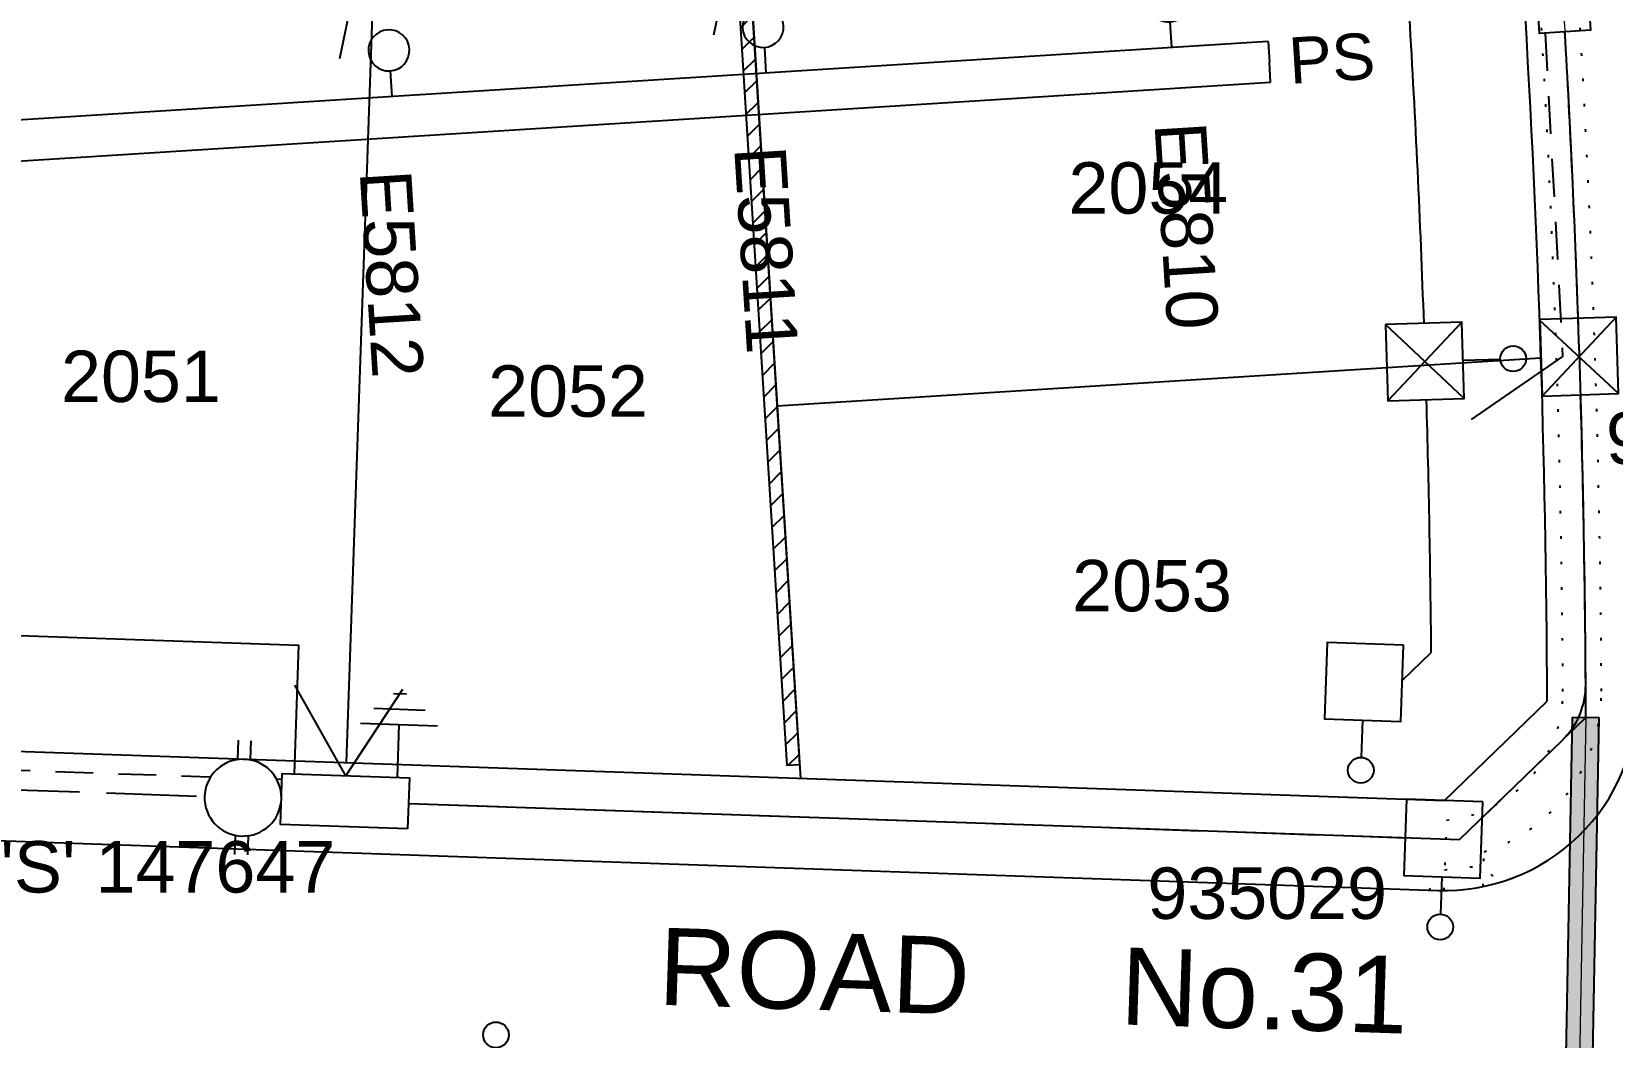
# Model space of a CAD drawing. Header units: metres. Extents: x 305482 to 305978, y 6275861 to 6276842.
# Drawn here: x 305680 to 305741.5, y 6276388.3 to 6276427.4 of the extents above; entities that cross this region are included whole.
import ezdxf
from ezdxf.enums import TextEntityAlignment as Align

# ---------------------------------------------------------------- set-up
doc = ezdxf.new("R2010")
doc.units = ezdxf.units.M
doc.header["$LTSCALE"] = 0.7
for name, pattern in [('A', [0]), ('Cable Exist OH', [1, 1, 0]), ('Cable Exist UG', [8.2, 4, -1.2, 1.8, -1.2]), ('CENTERX2', [4, 2.5, -0.5, 0.5, -0.5]), ('Dash', [5, 3, -2]), ('DOT', [6.35, 0, -6.35]), ('IE Trench LV', [6.5, 5, -1.5])]:
    doc.linetypes.add(name, pattern=pattern)
doc.layers.get('0').update_dxf_attribs({"color": 6})
for name, color, linetype in [('_User Miscellaneous11', 7, 'Continuous'), ('_User Miscellaneous3', 11, 'Continuous'), ('_User Miscellaneous4', 7, 'Continuous'), ('_User Miscellaneous7', 150, 'Continuous'), ('_User Miscellaneous8', 7, 'Continuous'), ('_User Miscellaneous9', 8, 'Continuous'), ('Cadastre Developer_SP_NEW', 4, 'Continuous'), ('Cadastre Roads_SP_NEW', 8, 'Continuous'), ('Duct_SP_NEW', 2, 'Continuous'), ('Equip_HV_NEW', 1, 'Continuous'), ('Equip_LV_NEW', 5, 'Continuous'), ('Mains_HV_NEW_V17', 2, 'Continuous'), ('Mains_LV_NEW_R6', 2, 'Continuous'), ('Mains_LV_NEW_T84', 2, 'Continuous'), ('Services_SP_NEW_UG', 2, 'Continuous'), ('SupportsUG_SP_LV_NEW', 2, 'Continuous'), ('SupportsUG_SP_LV_SL_NEW', 2, 'Continuous'), ('Trench_SP_NEW', 2, 'Continuous')]:
    doc.layers.add(name, color=color, linetype=linetype)
doc.layers.add('_User Miscellaneous5', color=7, linetype='Continuous', lineweight=35)
doc.layers.add('_User Notes', color=7, linetype='Continuous', plot=False)
doc.styles.add('ARIAL', font='arial.ttf', dxfattribs={"height": 2})
doc.styles.add('ARIAL 3.0', font='arial.ttf', dxfattribs={"height": 3})
doc.styles.add('IESYMBOL1', font='isocp.shx')
doc.styles.add('POLE_LABEL', font='arial.ttf')
doc.styles.add('SL_LABEL', font='arial.ttf')
doc.styles.get("Standard").update_dxf_attribs({"font": 'arial.ttf'})
doc.styles.add('style1', font='iso3098b.shx')
doc.styles.add('SWG_LABEL', font='arial.ttf')
doc.styles.add('SWITCH_LABEL', font='arial.ttf', dxfattribs={"height": 2.5})
doc.linetypes.add('Cable New UG', pattern='A,8,-1,["x",style1,S=3.5,R=0,X=0.35,Y=-1],-3.5', length=12.5)
doc.linetypes.add('Cable Z', pattern='A,8,-1,["Z",Standard,S=2.5,R=0,X=0.35,Y=-1.25],-3.5', length=12.5)
doc.linetypes.add('IE Trench HV', pattern='A,8,-2,["/",style1,S=2.5,R=0,X=0.1,Y=-1],-4.5', length=14.5)

# ---------------------------------------------------------------- blocks, each defined once
blk = doc.blocks.new('*U52')
at = {"lineweight": -3}
blk.add_lwpolyline([(-2.475, 2.49), (2.475, 2.49), (2.475, 0.51), (-2.475, 0.51)], close=True, dxfattribs=at)
for tag, flags, p in [('STREET_CODE', 9, (1.5, 3.5)), ('OWNED_BY', 9, (1.5, 3.3)), ('OPERATED_BY', 9, (1.5, 3.1)), ('STATE', 9, (1.5, 2.7)), ('SUPPORT_TYPE', 9, (1.5, 2.5)), ('MAINTAINED_BY', 9, (1.5, 2.9)), ('USAGE', 9, (1.5, 2.3)), ('LEGEND', 9, (1.5, 2.1)), ('PARENT', 9, (1.5, 1.9)), ('SUBURB', 9, (1.5, 1.7)), ('STREETNAME', 9, (1.5, 1.5)), ('LOCATION', 9, (1.5, 1.3)), ('Z', 1, (1.5, 0.9)), ('NOTES', 9, (1.5, 1.1))]:
    blk.add_attdef(tag, text='', height=0.2, dxfattribs=dict(flags=flags)).set_placement(p, align=Align.MIDDLE_LEFT)
at = {"layer": '_User Miscellaneous4', "style": 'ARIAL', "flags": 8}
blk.add_attdef('ASSET_NUM', text='', height=2, dxfattribs=at).set_placement((2, 5.5), align=Align.MIDDLE_LEFT)
blk = doc.blocks.new('*U47')
at = {"layer": 'Services_SP_NEW_UG', "color": 2, "flags": 128}
blk.add_lwpolyline([(-15.075, -0.643), (-17.295, 3.057)], dxfattribs=at)
at = {"layer": 'Services_SP_NEW_UG', "color": 2, "linetype": 'Dash', "ltscale": 0.7, "flags": 128}
blk.add_lwpolyline([(-2.478, -0.732), (-15.075, -0.643)], dxfattribs=at)
blk = doc.blocks.new('A$C1B2C29DD')
at = {"layer": 'Services_SP_NEW_UG', "color": 2, "flags": 128}
for points in [[(0, 0), (-2.1, 3.444)], [(0, 0), (2.1, 3.444)]]:
    blk.add_lwpolyline(points, dxfattribs=at)
blk = doc.blocks.new('*U49')
at = {"layer": 'Services_SP_NEW_UG', "color": 2, "flags": 128}
blk.add_lwpolyline([(-17, -0.75), (-19.247, 2.934)], dxfattribs=at)
at = {"layer": 'Services_SP_NEW_UG', "color": 2, "linetype": 'Dash', "ltscale": 0.7, "flags": 128}
blk.add_lwpolyline([(-2.473, -0.75), (-17, -0.75)], dxfattribs=at)
blk = doc.blocks.new('*U242')
at = {"layer": '_User Miscellaneous7', "lineweight": -3}
for points in [[(0, -3.03), (0, -1.58)], [(-1.485, -3.03), (1.485, -6)], [(1.485, -3.03), (-1.485, -6)]]:
    blk.add_lwpolyline(points, dxfattribs=at)
blk.add_lwpolyline([(-1.485, -6), (1.485, -6), (1.485, -3.03), (-1.485, -3.03)], close=True, dxfattribs=at)
blk.add_circle((0, -1.08), 0.5, dxfattribs=at)
at = {"layer": '_User Miscellaneous8', "color": 2, "lineweight": -3}
blk.add_lwpolyline([(-1.485, 0), (1.485, 0), (1.485, 2.97), (-1.485, 2.97)], close=True, dxfattribs=at)
at = {"layer": '_User Miscellaneous9', "color": 2, "lineweight": -3}
for points in [[(-1.485, 2.97), (1.485, 0)], [(1.485, 2.97), (-1.485, -0.015)]]:
    blk.add_lwpolyline(points, dxfattribs=at)
at = {"style": 'POLE_LABEL', "flags": 9}
blk.add_attdef('STRUCTURE_PLANT_NUMBER', text='', height=0.2, dxfattribs=at).set_placement((1.641, 1.727), align=Align.MIDDLE_LEFT)
for tag, flags, p in [('STREET_CODE', 9, (1.641, 1.485)), ('COLUMN_TYPE', 9, (1.641, 1.285)), ('OWNED_BY', 9, (1.641, 1.085)), ('OPERATED_BY', 9, (1.641, 0.885)), ('MAINTAINED_BY', 9, (1.641, 0.685)), ('STATE', 9, (1.641, 0.485)), ('USAGE', 9, (1.641, 0.285)), ('LEGEND', 9, (1.641, 0.085)), ('SUBURB', 9, (1.641, -0.315)), ('STREETNAME', 9, (1.641, -0.515)), ('PARENT', 9, (1.641, -0.115)), ('LOCATION', 9, (1.641, -0.715)), ('Z', 1, (1.641, -1.315)), ('NOTES', 9, (1.641, -0.915)), ('LABEL_ALIGNMENT', 9, (1.641, -1.115))]:
    blk.add_attdef(tag, text='', height=0.2, dxfattribs=dict(flags=flags)).set_placement(p, align=Align.MIDDLE_LEFT)
at = {"layer": '_User Miscellaneous5', "style": 'ARIAL', "flags": 8}
blk.add_attdef('ASSET_NUM', text='', height=2, dxfattribs=at).set_placement((2, 3.485), align=Align.MIDDLE_LEFT)
blk = doc.blocks.new('*U230')
at = {"layer": '_User Miscellaneous7', "lineweight": -3}
blk.add_lwpolyline([(3.296, -3.015), (3.296, -1.565)], dxfattribs=at)
blk.add_lwpolyline([(1.811, -5.985), (4.781, -5.985), (4.781, -3.015), (1.811, -3.015)], close=True, dxfattribs=at)
blk.add_circle((3.296, -1.065), 0.5, dxfattribs=at)
at = {"layer": '_User Miscellaneous8', "color": 2, "lineweight": -3}
blk.add_lwpolyline([(-1.485, 0), (1.485, 0), (1.485, 2.97), (-1.485, 2.97)], close=True, dxfattribs=at)
at = {"style": 'POLE_LABEL', "flags": 9}
blk.add_attdef('STRUCTURE_PLANT_NUMBER', text='', height=0.2, dxfattribs=at).set_placement((1.641, 1.727), align=Align.MIDDLE_LEFT)
for tag, flags, p in [('STREET_CODE', 9, (1.641, 1.485)), ('COLUMN_TYPE', 9, (1.641, 1.285)), ('OWNED_BY', 9, (1.641, 1.085)), ('OPERATED_BY', 9, (1.641, 0.885)), ('MAINTAINED_BY', 9, (1.641, 0.685)), ('STATE', 9, (1.641, 0.485)), ('USAGE', 9, (1.641, 0.285)), ('LEGEND', 9, (1.641, 0.085)), ('SUBURB', 9, (1.641, -0.315)), ('STREETNAME', 9, (1.641, -0.515)), ('PARENT', 9, (1.641, -0.115)), ('LOCATION', 9, (1.641, -0.715)), ('Z', 1, (1.641, -1.315)), ('NOTES', 9, (1.641, -0.915)), ('LABEL_ALIGNMENT', 9, (1.641, -1.115))]:
    blk.add_attdef(tag, text='', height=0.2, dxfattribs=dict(flags=flags)).set_placement(p, align=Align.MIDDLE_LEFT)
at = {"layer": '_User Miscellaneous5', "style": 'ARIAL', "flags": 8}
blk.add_attdef('ASSET_NUM', text='', height=2, dxfattribs=at).set_placement((2, 3.485), align=Align.MIDDLE_LEFT)
blk = doc.blocks.new('*U107')
at = {"layer": '_User Miscellaneous8', "color": 2}
blk.add_line((0, 0), (0, 1.45), dxfattribs=at)
blk.add_circle((0, 1.95), 0.5, dxfattribs=at)
for tag, p, flags in [('Z', (0, 0), 1), ('OPERATED_BY', (0, -9.607), 9)]:
    blk.add_attdef(tag, p, '', height=0.2, dxfattribs=dict(flags=flags))
at = {"style": 'SL_LABEL', "flags": 9}
blk.add_attdef('STREET_CODE', text='', height=0.2, dxfattribs=at).set_placement((0, -0.2), align=Align.MIDDLE_LEFT)
at = {"flags": 9}
for tag, p in [('CONSTRUCTED_VOLTAGE', (0, -0.4)), ('CONTROL_TYPE', (0, -0.6)), ('LANTERN_PURPOSE', (0, -0.8)), ('LANTERN_TYPE', (0, -1)), ('NO_PHASES', (0, -1.2)), ('OPERATING_VOLTAGE', (0, -1.4)), ('ORIENTATION', (0, -1.6)), ('OWNED_BY', (0, -1.8)), ('STATE', (0, -2)), ('CEXIST', (0, -2.4)), ('USAGE', (0, -2.2)), ('CNEW', (0, -2.6)), ('CNUMBER', (0, -2.8)), ('CREMOVE', (0, -3)), ('CREPLACE', (0, -3.2)), ('LKINGHEIGHT', (0, -3.4)), ('LBRACKET', (0, -3.6)), ('LBRACKETVOCAB', (0, -3.8)), ('LCATEGORY', (0, -4)), ('LCHARGE1', (0, -4.2)), ('LCHARGE1PERCENT', (0, -4.4)), ('LCHARGE2', (0, -4.6)), ('LCHARGE2PERCENT', (0, -4.8)), ('LCHARGE3', (0, -5)), ('LCHARGE3PERCENT', (0, -5.2)), ('LEXIST', (0, -5.4)), ('LLAMP', (0, -5.6)), ('LLAMPVOCAB', (0, -5.8)), ('LMAST', (0, -6)), ('LMASTVOCAB', (0, -6.2)), ('LNEW', (0, -6.4)), ('LANTNUMBER', (0, -6.6)), ('LOUTREACH', (0, -7)), ('LOUTREACHVOCAB', (0, -7.2)), ('LRATECODE', (0, -7.4)), ('LREMOVE', (0, -7.6)), ('LREPLACE', (0, -7.8)), ('LTYPE', (0, -8)), ('SUBURB', (0, -8.6)), ('LTYPEVOCAB', (0, -8.2)), ('LEGEND', (0, -8.4)), ('STREETNAME', (0, -8.8)), ('LOCATION', (0, -9)), ('NOTES', (0, -9.2)), ('MAINTAINED_BY', (0, -9.863))]:
    blk.add_attdef(tag, text='', height=0.2, dxfattribs=at).set_placement(p, align=Align.MIDDLE_LEFT)
at = {"layer": '_User Notes', "style": 'SL_LABEL', "flags": 8}
blk.add_attdef('ASSET_NUM', text='', height=2.5, dxfattribs=at).set_placement((2, 2), align=Align.MIDDLE_LEFT)
at = {"layer": '_User Notes', "flags": 8}
blk.add_attdef('LNUMBER', text='', height=2.5, dxfattribs=at).set_placement((1.2, -2.8), align=Align.MIDDLE_LEFT)
blk = doc.blocks.new('*U105')
for p, q in [((-1.6, 0), (-1.6, 58.984)), ((-1.6, 58.984), (-0.8, 58.984)), ((0, 58.984), (-0.8, 58.984)), ((0, 0), (0, 58.984)), ((-1.6, 0), (-0.8, 0)), ((0, 0), (-0.8, 0))]:
    blk.add_line(p, q)
at = {"style": 'ARIAL'}
blk.add_attdef('SWG_TYPE', text='', height=1.8, rotation=90, dxfattribs=at).set_placement((-0.8, 59.728), align=Align.MIDDLE_LEFT)
blk.add_attdef('SUB_TYPE', text='', height=1.8, rotation=90, dxfattribs=at).set_placement((-0.8, -0.757), align=Align.MIDDLE_RIGHT)
blk = doc.blocks.new('SWG_SIE_TRF_NOES_NEW')
for p, q in [((7.008, 0.801), (2.793, 1.949)), ((14.679, 0), (20.536, -0.004))]:
    blk.add_line(p, q)
for points in [[(2.998, -0.79, 1), (3.002, 0.81, 1)], [(6.998, -0.798, 1), (7.002, 0.801, 1)]]:
    blk.add_lwpolyline(points, format="xyb", close=True)
for points in [[(19.536, -0.753), (20.536, -0.004), (19.536, 0.747)], [(2.2, 0.011), (1.2, 0.011)], [(7.8, 0), (9.453, 0)]]:
    blk.add_lwpolyline(points)
at = {"flags": 1}
blk.add_attdef('Z', (0, 0), '', height=0.2, dxfattribs=at)
at = {"style": 'SWITCH_LABEL', "flags": 9}
blk.add_attdef('STREET_CODE', text='', height=0.2, dxfattribs=at).set_placement((0, -0.2), align=Align.MIDDLE_LEFT)
at = {"flags": 9}
for tag, p in [('ORIENTATION', (0, -0.4)), ('PARENT', (0, -0.6)), ('SUBURB', (0, -1)), ('STREETNAME', (0, -1.2)), ('USAGE', (0, -0.8)), ('LOCATION', (0, -1.4)), ('NOTES', (0, -1.6))]:
    blk.add_attdef(tag, text='', height=0.2, dxfattribs=at).set_placement(p, align=Align.MIDDLE_LEFT)
blk = doc.blocks.new('SWG_FUSE_NEW')
for points in [[(4.04, 0.726), (1.156, -0.717)], [(4.049, -0.707), (1.156, 0.717)]]:
    blk.add_lwpolyline(points)
for centre in [(0.8, 0), (4.4, 0.011)]:
    blk.add_circle(centre, 0.8)
at = {"style": 'SWITCH_LABEL', "flags": 8}
blk.add_attdef('ASSET_NUM', text='', height=2.5, rotation=179.95437, dxfattribs=at).set_placement((-2.4, 0), align=Align.MIDDLE_LEFT)
for tag, p, flags in [('Z', (0, 0), 1), ('ORIENTATION', (0.04, -4.4), 9), ('USAGE', (0.04, -5.4), 9)]:
    blk.add_attdef(tag, p, '', height=0.2, dxfattribs=dict(flags=flags))
at = {"flags": 9}
for tag, p in [('PARENT', (0, -1.6)), ('SUBURB', (0, -2.2)), ('STREETNAME', (0, -2.4))]:
    blk.add_attdef(tag, text='', height=0.2, dxfattribs=at).set_placement(p, align=Align.MIDDLE_LEFT)
blk = doc.blocks.new('*U86')
at = {"linetype": 'CENTERX2'}
blk.add_blockref('SWG_SIE_TRF_NOES_NEW', (0, 0), dxfattribs=at)
at = {"linetype": 'CENTERX2', "rotation": 180}
blk.add_blockref('SWG_FUSE_NEW', (14.679, 0), dxfattribs=at)
at = {"style": 'IESYMBOL1'}
blk.add_text('TRF', height=2.5, rotation=270.01744, dxfattribs=at).set_placement((22.515, -0.055), align=Align.MIDDLE_CENTER)
blk = doc.blocks.new('SWG_SIE_SU_NEW')
blk.add_line((5.808, 0.79), (1.594, 1.938))
at = {"linetype": 'A', "lineweight": 0}
for p, q in [((8.381, 0.659), (8.379, -0.682)), ((8.579, -0.712), (8.581, 0.688)), ((8.781, 0.659), (8.779, -0.683)), ((7.981, 0.347), (7.98, -0.368)), ((8.18, -0.584), (8.181, 0.562)), ((8.98, -0.588), (8.981, 0.564)), ((9.181, 0.351), (9.18, -0.376))]:
    blk.add_line(p, q, dxfattribs=at)
at = {"linetype": 'Dash', "ltscale": 0.5}
blk.add_lwpolyline([(3.701, 1.364), (3.701, 4.733), (7.222, 4.733)], dxfattribs=at)
for points in [[(1.798, -0.802, 1), (1.802, 0.798, 1)], [(5.798, -0.81, 1), (5.802, 0.79, 1)]]:
    blk.add_lwpolyline(points, format="xyb", close=True)
for points in [[(1, 0), (0, 0)], [(6.6, -0.012), (10.1, -0.012)]]:
    blk.add_lwpolyline(points)
at = {"linetype": 'A', "lineweight": 0}
blk.add_circle((8.582, -0.012), 0.7, dxfattribs=at)
at = {"style": 'SWG_LABEL', "flags": 8}
blk.add_attdef('ASSET_NUM', text='', height=2, rotation=179.95437, dxfattribs=at).set_placement((-2.4, 0.012), align=Align.MIDDLE_LEFT)
at = {"flags": 1}
blk.add_attdef('Z', (0, 0), '', height=0.2, dxfattribs=at)
at = {"style": 'SWITCH_LABEL', "flags": 9}
blk.add_attdef('STREET_CODE', text='', height=0.2, dxfattribs=at).set_placement((0, 0), align=Align.MIDDLE_LEFT)
at = {"flags": 9}
for tag, p in [('ORIENTATION', (0, -0.2)), ('USAGE', (0, -0.6)), ('PARENT', (0, -0.4)), ('SUBURB', (0, -0.8)), ('STREETNAME', (0, -1)), ('LOCATION', (0, -1.2)), ('OPERATED_BY', (-0.009, -1.841)), ('OWNED_BY', (-0.003, -1.619)), ('NOTES', (0, -1.4)), ('MAINTAINED_BY', (-0.011, -2.048))]:
    blk.add_attdef(tag, text='', height=0.2, dxfattribs=at).set_placement(p, align=Align.MIDDLE_LEFT)
blk = doc.blocks.new('LV_UG_LINKS_OPEN_NEW')
blk.add_wipeout([(-1.168, 0.932), (-1.275, 0.778), (-1.363, 0.612), (-1.429, 0.436), (-1.472, 0.254), (-1.492, 0.067), (-1.489, -0.12), (-1.462, -0.306), (-1.412, -0.487), (-1.34, -0.66), (-1.247, -0.823), (-1.134, -0.973), (-1.003, -1.107), (-0.857, -1.224), (-0.696, -1.322), (-0.525, -1.399), (-0.346, -1.453), (-0.161, -1.485), (0.026, -1.494), (0.213, -1.479), (0.397, -1.44), (0.574, -1.379), (0.743, -1.296), (0.899, -1.193), (1.042, -1.071), (1.168, -0.932), (1.275, -0.778), (1.363, -0.612), (1.429, -0.436), (1.472, -0.254), (1.492, -0.067), (1.489, 0.12), (1.462, 0.306), (1.412, 0.487), (1.34, 0.66), (1.247, 0.823), (1.134, 0.973), (1.003, 1.107), (0.857, 1.224), (0.696, 1.322), (0.525, 1.399), (0.346, 1.453), (0.161, 1.485), (-0.026, 1.494), (-0.213, 1.479), (-0.397, 1.44), (-0.574, 1.379), (-0.743, 1.296), (-0.899, 1.193), (-1.042, 1.071)])
for p, q in [((-0.249, 1.473), (-0.249, 2.22)), ((0.249, 1.473), (0.249, 2.22)), ((-0.249, -1.473), (-0.249, -2.22)), ((0.249, -1.473), (0.249, -2.22))]:
    blk.add_line(p, q)
blk.add_lwpolyline([(1.494, 0, 1), (-1.494, 0, 1)], format="xyb", close=True)
for tag, p, flags in [('Z', (0, 0), 1), ('ORIENTATION', (0, 0), 9), ('USAGE', (0, -0.2), 9), ('NOTES', (0, -0.4), 9)]:
    blk.add_attdef(tag, p, '', height=0.2, dxfattribs=dict(flags=flags))
blk = doc.blocks.new('Earth')
for p, q in [((0, -2.044), (0, 0)), ((-1.5, -2.044), (1.5, -2.044)), ((-1, -2.644), (1, -2.644)), ((-0.25, -3.244), (0.25, -3.244))]:
    blk.add_line(p, q)

msp = doc.modelspace()

# ---------------------------------------------------------------- hatches: boundary and pattern name
at = {"layer": '_User Miscellaneous11'}
h = msp.add_hatch(color=256, dxfattribs=at)
h.dxf.hatch_style = 1
h.paths.add_polyline_path([(305739.575, 6276379.504), (305740.615, 6276379.484), (305741.012, 6276400.727), (305739.972, 6276400.746)])
at = {"layer": '_User Miscellaneous9', "lineweight": -3}
h = msp.add_hatch(dxfattribs=at)
h.set_pattern_fill('ANSI31', color=256, scale=0.2)
h.set_pattern_definition([(45, (0, 0), (-0.449012806053, 0.449012806053), [])])
h.paths.add_polyline_path([(305706.359, 6276455.422), (305705.86, 6276455.39), (305709.41, 6276398.88), (305709.909, 6276398.912)])

# ---------------------------------------------------------------- linework, layer by layer
at = {"layer": '_User Miscellaneous3', "color": 3, "linetype": 'DOT', "ltscale": 0.2, "flags": 128}
for points in [[(305734.981, 6276394.011), (305735.076, 6276396.742)], [(305736.492, 6276394.163), (305736.532, 6276395.513)], [(305734.382, 6276394.027), (305735.009, 6276394.811), (305736.516, 6276394.987), (305737.097, 6276394.313)]]:
    msp.add_lwpolyline(points, dxfattribs=at)
at = {"layer": '_User Miscellaneous3', "color": 3, "linetype": 'DOT', "ltscale": 0.2}
for centre, radius, start, end in [((305249.009, 6276398.809), 492.1, 0.34339, 3.59454), ((305249.009, 6276398.809), 490.6, 0.34339, 3.59454), ((305734.6, 6276401.719), 5, 275.46097, 0.34339), ((305734.6, 6276401.719), 6.5, 287.28732, 0.34339)]:
    msp.add_arc(centre, radius, start, end, dxfattribs=at)
at = {"layer": '_User Miscellaneous9', "lineweight": -3}
msp.add_lwpolyline([(305706.359, 6276455.422), (305705.86, 6276455.39), (305709.41, 6276398.88), (305709.909, 6276398.912)], close=True, dxfattribs=at)
at = {"layer": 'Cadastre Developer_SP_NEW'}
for p, q in [((305706.171, 6276458.416), (305709.943, 6276398.373)), ((305693.287, 6276428.406), (305692.271, 6276398.984)), ((305709.033, 6276412.855), (305738.743, 6276414.721)), ((305734.994, 6276397.508), (305738.989, 6276401.37))]:
    msp.add_line(p, q, dxfattribs=at)
msp.add_arc((305248.295, 6276399.01), 490.7, 0.27554, 3.59454, dxfattribs=at)
at = {"layer": 'Cadastre Roads_SP_NEW'}
msp.add_line((305658.899, 6276396.634), (305734.742, 6276394.015), dxfattribs=at)
msp.add_arc((305734.988, 6276401.511), 7.5, 268.02171, 0.29436, dxfattribs=at)
at = {"layer": 'Duct_SP_NEW'}
for p, q in [((305739.575, 6276379.504), (305739.972, 6276400.746)), ((305739.972, 6276400.746), (305740.492, 6276400.736)), ((305741.012, 6276400.727), (305740.492, 6276400.736)), ((305740.615, 6276379.484), (305741.012, 6276400.727))]:
    msp.add_line(p, q, dxfattribs=at)
at = {"layer": 'Mains_LV_NEW_R6', "color": 2, "linetype": 'Cable Z', "ltscale": 0.9}
msp.add_line((305733.343, 6276402.171), (305734.476, 6276403.266), dxfattribs=at)
at = {"layer": 'Mains_LV_NEW_R6', "color": 2, "linetype": 'Cable Z', "ltscale": 0.9, "flags": 128}
msp.add_lwpolyline([(305734.196, 6276416.043, 0.006153), (305733.63, 6276427.996, 0.006153)], format="xyb", dxfattribs=at)
msp.add_lwpolyline([(305660.413, 6276404.587), (305690.428, 6276403.55)], dxfattribs=at)
at = {"layer": 'Mains_LV_NEW_R6', "color": 2, "linetype": 'Cable Z', "ltscale": 0.9}
msp.add_arc((305248.295, 6276399.01), 486.2, 0.50154, 1.65976, dxfattribs=at)
at = {"layer": 'Mains_LV_NEW_T84', "color": 2, "linetype": 'Cable New UG'}
msp.add_line((305690.255, 6276398.543), (305690.428, 6276403.55), dxfattribs=at)
at = {"layer": 'Mains_LV_NEW_T84', "color": 2, "linetype": 'Cable New UG', "flags": 128}
msp.add_lwpolyline([(305740.193, 6276416.253, 0.005667), (305739.675, 6276427.398, 0.005667)], format="xyb", dxfattribs=at)
for points in [[(305689.743, 6276397.57), (305689.746, 6276397.57)], [(305694.693, 6276397.399), (305694.701, 6276397.399)]]:
    msp.add_lwpolyline(points, dxfattribs=at)
at = {"layer": 'Trench_SP_NEW', "linetype": 'IE Trench HV', "ltscale": 0.7, "flags": 128}
msp.add_lwpolyline([(305740.193, 6276416.253, 0.005667), (305739.675, 6276427.398, 0.005667)], format="xyb", dxfattribs=at)
at = {"layer": 'Trench_SP_NEW', "linetype": 'IE Trench HV', "ltscale": 0.8, "flags": 128}
msp.add_lwpolyline([(305740.492, 6276400.736, 0.006375), (305740.288, 6276413.285)], format="xyb", dxfattribs=at)
at = {"layer": 'Trench_SP_NEW', "linetype": 'IE Trench LV', "flags": 128}
for points in [[(305736.457, 6276396.836), (305740.492, 6276400.736)], [(305660.206, 6276398.591), (305689.746, 6276397.57)], [(305694.693, 6276397.399), (305716.375, 6276396.65), (305733.458, 6276396.06)]]:
    msp.add_lwpolyline(points, dxfattribs=at)

# ---------------------------------------------------------------- block references
at = {"layer": 'Equip_HV_NEW', "linetype": 'CENTERX2'}
ref = msp.add_blockref('*U86', (305708.683, 6276424.596), dxfattribs=dict(at, rotation=93.59453639197508))
ref.add_attrib('ASSET_NUM', 'E5811', dxfattribs={"layer": '0', "height": 2, "rotation": 273.59454, "style": 'ARIAL'}).set_placement((305708.865, 6276414.89), align=Align.MIDDLE_RIGHT)
ref = msp.add_blockref('SWG_SIE_SU_NEW', (305694.041, 6276424.878), dxfattribs=dict(at, zscale=0.0254, rotation=93.59453639197508))
ref.add_attrib('ASSET_NUM', 'E5812', dxfattribs={"layer": '0', "height": 2, "rotation": 273.59454, "style": 'SWG_LABEL'}).set_placement((305694.298, 6276413.956), align=Align.MIDDLE_RIGHT)
at = {"layer": 'Equip_LV_NEW', "linetype": 'Cable Exist OH', "lineweight": 0, "rotation": 178.0217122798234}
msp.add_blockref('Earth', (305694.252, 6276398.405), dxfattribs=at)
at = {"layer": 'Services_SP_NEW_UG'}
for name, p, rotation in [('*U47', (305738.029, 6276429.775), 93.48255770944301), ('*U49', (305692.271, 6276398.984), 358.0217122750955)]:
    msp.add_blockref(name, p, dxfattribs=dict(at, rotation=rotation))
at = {"layer": 'Services_SP_NEW_UG', "color": 2, "rotation": 358.0217122727325}
msp.add_blockref('A$C1B2C29DD', (305692.253, 6276398.474), dxfattribs=at)
at = {"layer": 'SupportsUG_SP_LV_NEW'}
ref = msp.add_blockref('*U52', (305738.029, 6276429.775), dxfattribs=dict(at, rotation=273.5945356671299))
ref.add_attrib('ASSET_NUM_001', '147609', (305740.886, 6276428.895), dxfattribs={"layer": '_User Miscellaneous4', "height": 2, "style": 'ARIAL'})
ref = msp.add_blockref('*U52', (305692.271, 6276398.984), dxfattribs=dict(at, rotation=178.0217122749275))
ref.add_attrib('ASSET_NUM_001', "'S' 147647", (305678.814, 6276393.93), dxfattribs={"layer": '_User Miscellaneous4', "height": 2, "style": 'ARIAL'})
at = {"layer": 'SupportsUG_SP_LV_SL_NEW', "ltscale": 0.5}
ref = msp.add_blockref('*U242', (305738.743, 6276414.721), dxfattribs=dict(at, rotation=271.8347573947138))
ref.add_attrib('ASSET_NUM_001', '935003', (305741.274, 6276410.597), dxfattribs={"layer": '_User Miscellaneous5', "height": 2, "style": 'ARIAL'})
ref = msp.add_blockref('*U230', (305734.994, 6276397.508), dxfattribs=dict(at, rotation=178.0217122736995))
ref.add_attrib('ASSET_NUM_001', '935029', (305723.434, 6276392.905), dxfattribs={"layer": '_User Miscellaneous5', "height": 2, "style": 'ARIAL'})
for p, rotation in [((305734.892, 6276394.54), 178.0217122736995), ((305698.028, 6276386.448), 358.0217122761555)]:
    msp.add_blockref('*U107', p, dxfattribs=dict(at, rotation=rotation))

# ---------------------------------------------------------------- texts
at = {"layer": 'Cadastre Developer_SP_NEW', "char_height": 2, "attachment_point": 5, "style": 'ARIAL', "bg_fill": 3, "box_fill_scale": 1.1, "bg_fill_color": 256, "bg_fill_transparency": 0}
for s, insert in [('2054', (305723.473, 6276421.312)), ('2051', (305684.284, 6276413.988)), ('2052', (305700.897, 6276413.415)), ('2053', (305723.614, 6276405.849))]:
    msp.add_mtext(s, dxfattribs=dict(at, insert=insert))
at = {"layer": 'Cadastre Roads_SP_NEW', "color": 3, "char_height": 3, "attachment_point": 5, "rotation": 358.14599, "style": 'ARIAL 3.0'}
for s, insert in [('ROAD', (305710.479, 6276390.853)), ('No.31', (305727.982, 6276390.101))]:
    msp.add_mtext_dynamic_manual_height_columns(s, width=14.5112, gutter_width=15, heights=[0], dxfattribs=dict(at, insert=insert))

# ---------------------------------------------------------------- next in the draw order: linework, layer by layer
at = {"layer": 'Mains_HV_NEW_V17', "color": 2, "linetype": 'Cable New UG', "lineweight": 0, "flags": 128}
msp.add_lwpolyline([(305723.751, 6276436.864), (305722.863, 6276450.994), (305708.198, 6276450.073), (305707.574, 6276460.007), (305732.646, 6276461.582), (305737.821, 6276457.019), (305739.526, 6276429.869, -0.008433), (305740.288, 6276413.285, -0.006375), (305740.492, 6276400.736), (305740.084, 6276378.903, -0.008598), (305739.102, 6276362.005, -0.010763), (305737.054, 6276340.917, -0.014212), (305732.964, 6276313.243, -0.005124), (305731.105, 6276303.328, -0.001953), (305730.343, 6276299.56, -0.003324), (305728.978, 6276293.159, -0.003173), (305727.596, 6276287.067), (305722.298, 6276266.485, -0.008081), (305718.091, 6276252.2)], format="xyb", dxfattribs=at)
at = {"layer": 'Mains_LV_NEW_T84', "color": 2, "linetype": 'Cable New UG', "flags": 128}
msp.add_lwpolyline([(305694.701, 6276397.399), (305716.375, 6276396.65), (305735.579, 6276395.987), (305739.571, 6276399.846, 0.204901), (305740.485, 6276402.021, 0.007231), (305740.193, 6276416.253)], format="xyb", dxfattribs=at)

# ---------------------------------------------------------------- next in the draw order: block references
at = {"layer": 'Equip_HV_NEW', "linetype": 'CENTERX2'}
ref = msp.add_blockref('SWG_SIE_SU_NEW', (305724.372, 6276426.783), dxfattribs=dict(at, zscale=0.0254, rotation=93.59453639197508))
ref.add_attrib('ASSET_NUM', 'E5810', dxfattribs={"layer": '0', "height": 2, "rotation": 273.59454, "style": 'SWG_LABEL'}).set_placement((305725.215, 6276415.825), align=Align.MIDDLE_RIGHT)
ref = msp.add_blockref('*U105', (305728.129, 6276427.02), dxfattribs=dict(at, rotation=93.59453639197508))
ref.add_attrib('SUB_TYPE', 'PS', dxfattribs={"layer": '0', "height": 1.8, "rotation": 3.59454, "style": 'ARIAL'}).set_placement((305728.935, 6276426.269), align=Align.MIDDLE_LEFT)
at = {"layer": 'Equip_LV_NEW', "linetype": 'Cable Exist UG', "lineweight": 0, "ltscale": 0.5, "rotation": 358.0217122736994}
msp.add_blockref('LV_UG_LINKS_OPEN_NEW', (305688.253, 6276397.622), dxfattribs=at)

# ---------------------------------------------------------------- next in the draw order: linework, layer by layer
at = {"layer": 'Cadastre Developer_SP_NEW'}
msp.add_line((305676.423, 6276399.531), (305734.994, 6276397.508), dxfattribs=at)

doc.saveas('drawing.dxf')
